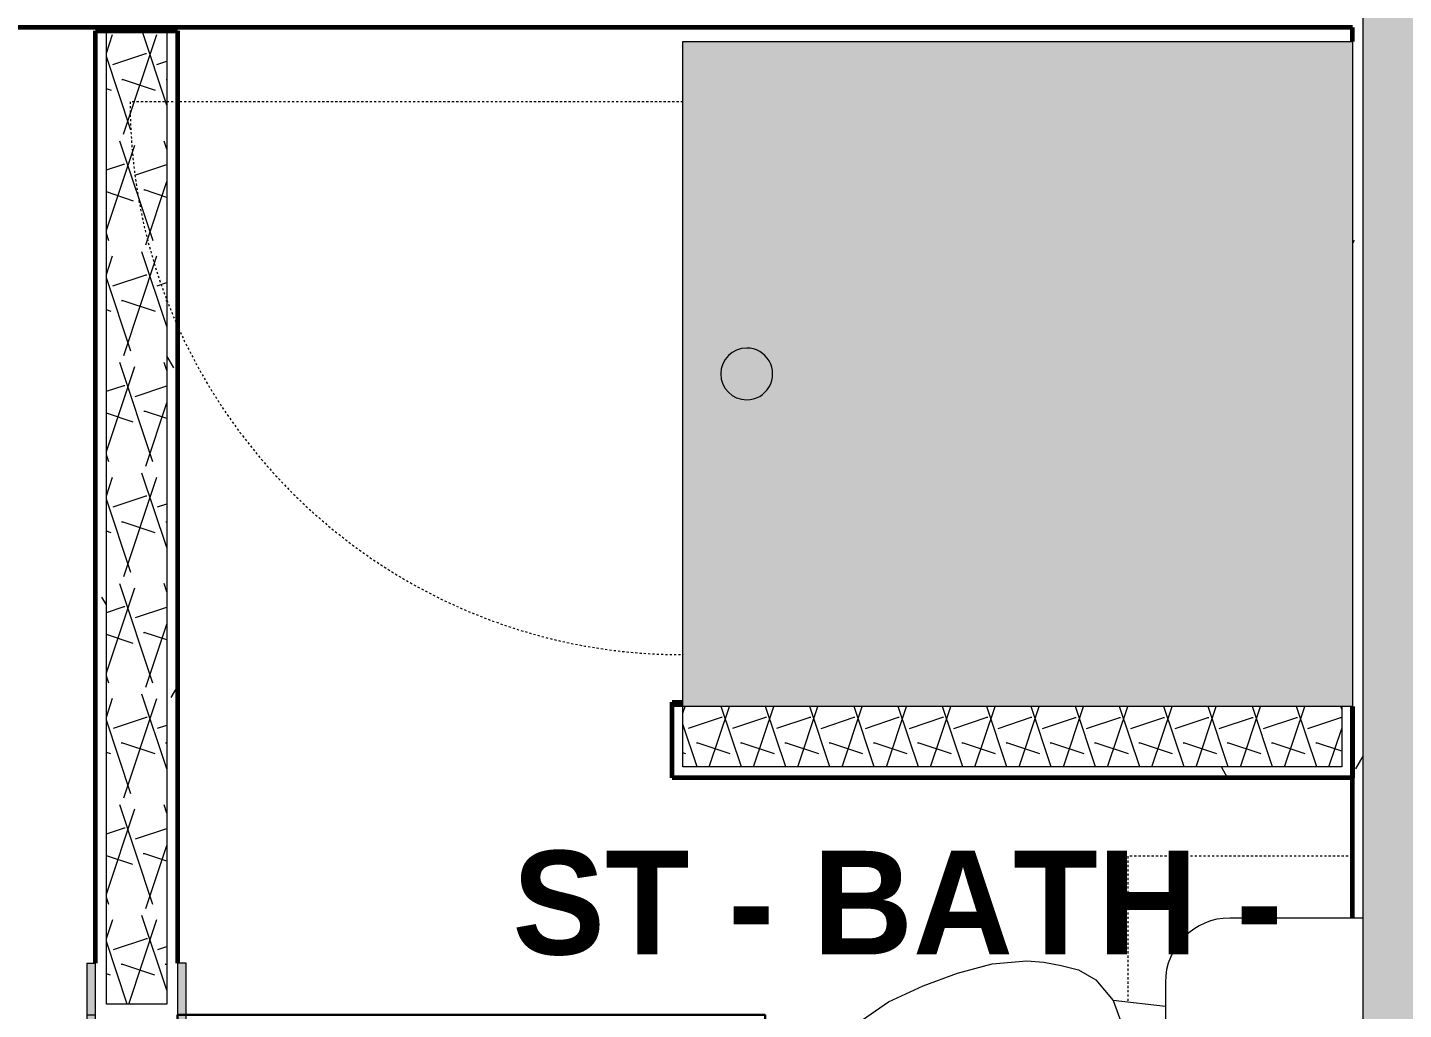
# Model space of a CAD drawing. Header units: inches. Extents: x -4110 to -1807, y 9775 to 11251.
# Drawn here: x -3564 to -3484.3, y 10489.1 to 10545.9 of the extents above; entities that cross this region are included whole.
import ezdxf

# ---------------------------------------------------------------- set-up
doc = ezdxf.new("R2010")
doc.units = ezdxf.units.IN
doc.header["$MEASUREMENT"] = 0
doc.linetypes.add('Dash', pattern=[0.25, 0.125, -0.125])
for name, color, linetype, lineweight in [('0-1', 7, 'Continuous', 5), ('0-2', 7, 'Continuous', 9), ('A-AREA-IDEN', 2, 'Continuous', 9), ('A-DOOR-3', 7, 'Continuous', 9), ('A-DOOR-4', 50, 'Continuous', 30), ('A-DOOR-FRAM-1', 31, 'Continuous', 18), ('A-DOOR-FRAM-2', 7, 'Continuous', 9), ('A-WALL', 113, 'Continuous', 18), ('A-WALL-4', 252, 'Continuous', 18), ('A-WALL-5', 250, 'Continuous', 60), ('A-WALL-6', 10, 'Continuous', 18), ('A-WALL-PATT-1', 7, 'Continuous', 9), ('A-WALL-PATT-2', 253, 'Continuous', 9), ('A-WALL-PATT-4', 111, 'Continuous', 9), ('I-WALL-5', 2, 'Continuous', 60), ('P-SANR-FIXT-2', 7, 'Continuous', 9), ('P-SANR-FIXT-3', 90, 'Continuous', 9), ('P-SANR-FIXT-4', 253, 'Continuous', 9), ('P-SANR-FIXT-HDLN-1', 7, 'Dash', 9), ('Q-CASE-5', 7, 'Dash', 9)]:
    doc.layers.add(name, color=color, linetype=linetype, lineweight=lineweight)
doc.styles.add('Century Gothic_B', font='GOTHICB.TTF', dxfattribs={"height": 6})
pattern_1 = [(0, (0, 0), (20.48, 5.12), [0.845, -14.515, 0.845, -14.515, -81.92]), (0, (0, 0), (20.48, 5.12), [-30.72, 0.845, -29.875, 0.845, -14.515, -35.84]), (0, (0, 0), (20.48, 5.12), [-76.8, 0.845, -9.395, 0.845, -24.755]), (120, (7.68, 2.56), (-14.67405, 15.1762003), [0.845, -14.515, 0.845, -14.515, -81.92]), (120, (7.68, 2.56), (-14.67405, 15.1762003), [-30.72, 0.845, -29.875, 0.845, -14.515, -35.84]), (120, (7.68, 2.56), (-14.67405, 15.1762003), [-76.8, 0.845, -9.395, 0.845, -24.755]), (240, (10.24, 12.8), (-5.80595, -20.2962003), [0.845, -14.515, 0.845, -14.515, -81.92]), (240, (10.24, 12.8), (-5.80595, -20.2962003), [-30.72, 0.845, -29.875, 0.845, -14.515, -35.84]), (240, (10.24, 12.8), (-5.80595, -20.2962003), [-76.8, 0.845, -9.395, 0.845, -24.755])]
pattern_2 = [(161.57, (0.32, 0.32), (-2.560496185, -0.000537386), [0, -18.214, 2.022, 0]), (18.43, (-0.32, 0.32), (-2.560496185, 0.000537386), [0, -18.214, 2.022, 0]), (108.43, (0.32, 0.32), (1.27922091, -6.400876726), [6.07, -14.166]), (71.57, (-0.32, 0.32), (1.27922091, 6.400876726), [6.07, -14.166])]

# ---------------------------------------------------------------- blocks, each defined once
blk = doc.blocks.new('SWING - SINGLE - FLUSH - SWING - FLUSH - 2-10 x 6-8 - PRIVACY-3983846-ENLARGED RCP - 1ST FLOOR PLAN - WEST')
at = {"layer": 'A-DOOR-FRAM-1'}
for points in [[(-20, 2.375), (-17, 2.375), (-17, 2.875), (-20, 2.875)], [(-17, 2.375), (17, 2.375), (17, 2.875), (-17, 2.875)], [(17, 2.375), (20, 2.375), (20, 2.875), (17, 2.875)], [(-20, -2.875), (-17, -2.875), (-17, -2.375), (-20, -2.375)], [(-17, -2.375), (-17, -2.875), (17, -2.875), (17, -2.375), (-16.456, -2.375)], [(17, -2.875), (20, -2.875), (20, -2.375), (17, -2.375)]]:
    blk.add_hatch(color=256, dxfattribs=at).paths.add_polyline_path(points, flags=0)
at = {"layer": 'A-DOOR-3'}
blk.add_arc((17, -2.375), 34.067, 180, 266.63431, dxfattribs=at)
at = {"layer": 'A-DOOR-4'}
for p, q in [((15, -2.375), (15, -36.383)), ((17, -2.375), (15, -2.375)), ((17, -2.375), (17, -36.383)), ((17, -36.383), (15, -36.383))]:
    blk.add_line(p, q, dxfattribs=at)
at = {"layer": 'A-DOOR-FRAM-2'}
for p, q in [((-17, 2.875), (-20, 2.875)), ((-20, 2.875), (-20, 2.375)), ((17, 2.875), (-17, 2.875)), ((-17, 2.875), (-17, 2.375)), ((20, 2.875), (17, 2.875)), ((17, 2.875), (17, 2.375)), ((20, 2.875), (20, 2.375)), ((-20, 2.375), (-17, 2.375)), ((-17, 2.375), (17, 2.375)), ((17, 2.375), (20, 2.375)), ((-17, -2.375), (-20, -2.375)), ((-20, -2.875), (-20, -2.375)), ((17, -2.375), (-17, -2.375)), ((-17, -2.875), (-17, -2.375)), ((20, -2.375), (17, -2.375)), ((17, -2.875), (17, -2.375)), ((20, -2.875), (20, -2.375)), ((-20, -2.875), (-17, -2.875)), ((-17, -2.875), (17, -2.875)), ((17, -2.875), (20, -2.875))]:
    blk.add_line(p, q, dxfattribs=at)
blk = doc.blocks.new('Toilet-Domestic-3D - Toilet-Domestic-3D-3234795-ENLARGED RCP - 1ST FLOOR PLAN - WEST')
at = {"layer": 'P-SANR-FIXT-2'}
for p, q in [((-1.874, 11.5), (-0.5, 12)), ((-0.5, 12), (0.5, 12)), ((0.5, 12), (1.874, 11.5)), ((-2.74, 11), (-1.874, 11.5)), ((1.874, 11.5), (2.74, 11)), ((-3.74, 10), (-2.74, 11)), ((2.74, 11), (3.74, 10)), ((-5.127, 8), (-3.74, 10)), ((3.74, 10), (5.127, 8)), ((-6.06, 6), (-5.127, 8)), ((5.127, 8), (6.06, 6)), ((-6.788, 4), (-6.06, 6)), ((6.06, 6), (6.788, 4)), ((-7.326, 1.992), (-6.788, 4)), ((6.788, 4), (7.326, 1.992)), ((-7.5, 0), (-7.326, 1.992)), ((7.326, 1.992), (7.5, 0)), ((-7.413, -0.996), (-7.5, 0)), ((7.5, 0), (7.413, -0.996)), ((-7.236, -2), (-7.413, -0.996)), ((7.413, -0.996), (7.236, -2)), ((-6.968, -3), (-7.236, -2)), ((7.236, -2), (6.968, -3)), ((-6.401, -4), (-6.968, -3)), ((6.968, -3), (6.401, -4)), ((-5.209, -5), (-6.401, -4)), ((6.401, -4), (5.209, -5)), ((-3.836, -5.5), (-5.209, -5)), ((-4.862, -8.024), (-5.209, -5)), ((-1, -6), (-3.836, -5.5)), ((3.836, -5.5), (1, -6)), ((5.209, -5), (3.836, -5.5)), ((4.862, -8.024), (5.209, -5)), ((1, -6), (-1, -6)), ((6.25, -8.024), (-6.25, -8.024)), ((-9.976, -11.75), (-9.976, -19.476)), ((9.976, -19.476), (9.976, -11.75)), ((-9.976, -19.476), (9.976, -19.476))]:
    blk.add_line(p, q, dxfattribs=at)
for centre, start, end in [((-6.25, -11.75), 90, 180), ((6.25, -11.75), 0, 90)]:
    blk.add_arc(centre, 3.726, start, end, dxfattribs=at)
blk = doc.blocks.new('300 Series Wall Hung Cabinet_326 - 30_-2909952-ENLARGED RCP - 1ST FLOOR PLAN - WEST')
at = {"layer": 'Q-CASE-5'}
for p, q in [((-15, -0.188), (-15, -13.188)), ((15, -13.188), (15, -0.188)), ((-15, -13.188), (-6.561, -13.188)), ((3.662, -13.188), (15, -13.188))]:
    blk.add_line(p, q, dxfattribs=at)
blk = doc.blocks.new('The Shower - The Shower-4051523-ENLARGED RCP - 1ST FLOOR PLAN - WEST')
at = {"layer": 'P-SANR-FIXT-3'}
h = blk.add_hatch(color=256, dxfattribs=at)
h.paths.add_polyline_path([(38.5, 39.25), (0, 39.25), (0, 0.5), (38.5, 0.5), (38.5, 31.361)], flags=0)
h.paths.add_polyline_path([(20.75, 35.562), (20.699, 35.174), (20.549, 34.812), (20.311, 34.502), (20, 34.263), (19.638, 34.114), (19.25, 34.062), (18.862, 34.114), (18.5, 34.263), (18.189, 34.502), (17.951, 34.812), (17.801, 35.174), (17.754, 35.595), (17.801, 35.951), (17.951, 36.312), (18.189, 36.623), (18.5, 36.862), (18.862, 37.011), (19.25, 37.062), (19.638, 37.011), (20.04, 36.831), (20.311, 36.623), (20.549, 36.312), (20.699, 35.951), (20.746, 35.595)], flags=0)
at = {"layer": 'P-SANR-FIXT-4'}
blk.add_hatch(color=256, dxfattribs=at).paths.add_polyline_path([(20.75, 35.562), (20.699, 35.951), (20.549, 36.312), (20.311, 36.623), (20, 36.862), (19.638, 37.011), (19.25, 37.062), (18.862, 37.011), (18.5, 36.862), (18.189, 36.623), (17.951, 36.312), (17.801, 35.951), (17.754, 35.53), (17.801, 35.174), (17.951, 34.812), (18.189, 34.502), (18.5, 34.263), (18.862, 34.114), (19.25, 34.062), (19.638, 34.114), (20, 34.263), (20.311, 34.502), (20.549, 34.812), (20.699, 35.174), (20.748, 35.545)], flags=0)
at = {"layer": 'P-SANR-FIXT-2'}
for p, q in [((0, 0.5), (0, 39.25)), ((0, 39.25), (38.5, 39.25)), ((38.5, 39.25), (38.5, 0.5)), ((38.5, 0.5), (0, 0.5))]:
    blk.add_line(p, q, dxfattribs=at)
for start, end in [(0, 180), (180, 360)]:
    blk.add_arc((19.25, 35.562), 1.5, start, end, dxfattribs=at)
at = {"layer": 'P-SANR-FIXT-HDLN-1'}
blk.add_line((35, 39.25), (35, 71.25), dxfattribs=at)
blk.add_arc((35, 39.25), 32, 90, 180, dxfattribs=at)
blk = doc.blocks.new('CTR - 1st Phase - Unit Layouts_rvt-1-ENLARGED RCP - 1ST FLOOR PLAN - WEST')
at = {"layer": 'A-WALL-4'}
blk.add_hatch(color=256, dxfattribs=at).paths.add_polyline_path([(-3526.044, 10506.639), (-3526.044, 10506.889), (-3526.669, 10506.889), (-3526.669, 10506.639)], flags=0)
at = {"layer": 'A-WALL-PATT-1'}
h = blk.add_hatch(dxfattribs=at)
h.set_pattern_fill('FP_1', color=256, style=0, pattern_type=2)
h.set_pattern_definition(pattern_1)
h.paths.add_polyline_path([(-3559.419, 10418.164), (-3559.419, 10454.164), (-3557.669, 10454.164), (-3557.669, 10454.789), (-3560.044, 10454.789), (-3560.044, 10418.164)], flags=0)
h.paths.add_polyline_path([(-3559.412, 10488.789), (-3557.669, 10488.789), (-3557.669, 10489.414), (-3559.419, 10489.414), (-3559.419, 10545.752), (-3560.044, 10545.752), (-3560.044, 10488.789), (-3559.419, 10488.789)], flags=0)
h = blk.add_hatch(dxfattribs=at)
h.set_pattern_fill('FP_1', color=256, style=0, pattern_type=2)
h.set_pattern_definition(pattern_1)
h.paths.add_polyline_path([(-3555.294, 10418.164), (-3555.294, 10454.789), (-3557.669, 10454.789), (-3557.669, 10454.164), (-3555.919, 10454.164), (-3555.919, 10418.164), (-3555.579, 10418.164)], flags=0)
h.paths.add_polyline_path([(-3555.919, 10488.789), (-3555.294, 10488.789), (-3555.294, 10545.752), (-3555.919, 10545.752), (-3555.919, 10489.414), (-3557.669, 10489.414), (-3557.669, 10488.789)], flags=0)
h = blk.add_hatch(dxfattribs=at)
h.set_pattern_fill('FP_1', color=256, style=0, pattern_type=2)
h.set_pattern_definition(pattern_1)
h.paths.add_polyline_path([(-3487.919, 10502.514), (-3487.299, 10502.518), (-3487.299, 10506.639), (-3487.919, 10506.639), (-3487.919, 10503.139), (-3526.044, 10503.139), (-3526.044, 10506.639), (-3526.669, 10506.639), (-3526.669, 10502.514), (-3488.037, 10502.514)], flags=0)
at = {"layer": 'A-WALL-PATT-2'}
h = blk.add_hatch(dxfattribs=at)
h.set_pattern_fill('FP_2', color=256, style=0, pattern_type=2)
h.set_pattern_definition(pattern_2)
h.paths.add_polyline_path([(-3557.669, 10417.539), (-3555.919, 10417.539), (-3555.919, 10454.164), (-3559.419, 10454.164), (-3559.419, 10417.539)], flags=0)
h.paths.add_polyline_path([(-3559.419, 10489.414), (-3555.919, 10489.414), (-3555.919, 10545.752), (-3559.419, 10545.752), (-3559.419, 10496.4)], flags=0)
h = blk.add_hatch(dxfattribs=at)
h.set_pattern_fill('FP_2', color=256, style=0, pattern_type=2)
h.set_pattern_definition(pattern_2)
h.paths.add_polyline_path([(-3488.084, 10503.139), (-3487.919, 10503.139), (-3487.919, 10506.639), (-3526.044, 10506.639), (-3526.044, 10503.139), (-3488.219, 10503.139)], flags=0)
at = {"layer": 'A-WALL-5'}
for p, q in [((-3560.044, 10491.789), (-3560.044, 10545.752)), ((-3560.044, 10545.752), (-3555.294, 10545.752)), ((-3555.294, 10545.752), (-3555.294, 10491.789)), ((-3526.669, 10506.889), (-3526.044, 10506.889)), ((-3526.669, 10506.639), (-3526.669, 10506.889)), ((-3526.669, 10503.139), (-3526.669, 10506.639)), ((-3487.294, 10506.639), (-3487.294, 10503.139)), ((-3526.669, 10502.514), (-3526.669, 10503.139)), ((-3487.294, 10503.139), (-3487.294, 10502.514)), ((-3487.294, 10502.514), (-3526.669, 10502.514))]:
    blk.add_line(p, q, dxfattribs=at)
at = {"layer": 'A-WALL-6'}
for p, q in [((-3559.419, 10489.414), (-3559.419, 10545.752)), ((-3555.919, 10545.752), (-3555.919, 10489.414)), ((-3526.044, 10506.639), (-3526.669, 10506.639)), ((-3526.044, 10506.639), (-3526.669, 10506.639)), ((-3526.044, 10503.139), (-3526.044, 10506.639)), ((-3487.919, 10506.639), (-3487.919, 10503.139)), ((-3487.919, 10503.139), (-3526.044, 10503.139)), ((-3557.669, 10489.414), (-3559.419, 10489.414)), ((-3555.919, 10489.414), (-3557.669, 10489.414))]:
    blk.add_line(p, q, dxfattribs=at)
at = {"layer": '0-2'}
for name, p, rotation in [('The Shower - The Shower-4051523-ENLARGED RCP - 1ST FLOOR PLAN - WEST', (-3486.794, 10506.639), 90.00000000002), ('300 Series Wall Hung Cabinet_326 - 30_-2909952-ENLARGED RCP - 1ST FLOOR PLAN - WEST', (-3487.111, 10482.97), 269.9999999999352), ('Toilet-Domestic-3D - Toilet-Domestic-3D-3234795-ENLARGED RCP - 1ST FLOOR PLAN - WEST', (-3506.15, 10484.42), 89.99999999965186), ('SWING - SINGLE - FLUSH - SWING - FLUSH - 2-10 x 6-8 - PRIVACY-3983846-ENLARGED RCP - 1ST FLOOR PLAN - WEST', (-3557.669, 10471.789), 90.00000000000375)]:
    blk.add_blockref(name, p, dxfattribs=dict(at, rotation=rotation))

msp = doc.modelspace()

# ---------------------------------------------------------------- hatches: boundary and pattern name
at = {"layer": 'A-WALL-PATT-4'}
h = msp.add_hatch(dxfattribs=at)
h.set_pattern_fill('FP_2', color=256, style=0, pattern_type=2)
h.set_pattern_definition(pattern_2)
h.paths.add_polyline_path([(-3481.174, 10417.539), (-3481.174, 10644.902), (-3486.674, 10644.902), (-3486.674, 10417.539), (-3481.713, 10417.539)], flags=0)
h = msp.add_hatch(dxfattribs=at)
h.set_pattern_fill('FP_1', color=256, style=0, pattern_type=2)
h.set_pattern_definition(pattern_1)
h.paths.add_polyline_path([(-3487.299, 10418.164), (-3486.674, 10418.164), (-3486.674, 10474.444), (-3487.299, 10474.444), (-3487.299, 10418.326)], flags=0)
h.paths.add_polyline_path([(-3487.047, 10494.396), (-3486.674, 10494.396), (-3486.674, 10546.564), (-3487.299, 10546.564), (-3487.299, 10494.396)], flags=0)
h.paths.add_polyline_path([(-3486.674, 10553.189), (-3486.674, 10644.277), (-3487.299, 10644.277), (-3487.299, 10553.189)], flags=0)

# ---------------------------------------------------------------- linework, layer by layer
at = {"layer": 'A-WALL'}
msp.add_line((-3486.674, 10494.396), (-3486.674, 10547.689), dxfattribs=at)
at = {"layer": 'I-WALL-5'}
for p, q in [((-3487.299, 10545.939), (-3765.724, 10545.939)), ((-3487.299, 10545.136), (-3487.299, 10545.939)), ((-3487.299, 10494.396), (-3487.299, 10506.641))]:
    msp.add_line(p, q, dxfattribs=at)

# ---------------------------------------------------------------- block references
at = {"layer": '0-1'}
msp.add_blockref('CTR - 1st Phase - Unit Layouts_rvt-1-ENLARGED RCP - 1ST FLOOR PLAN - WEST', (0, 0), dxfattribs=at)

# ---------------------------------------------------------------- texts
at = {"layer": 'A-AREA-IDEN', "insert": (-3535.912, 10498.285), "char_height": 6, "width": 51.712, "attachment_point": 1, "style": 'Century Gothic_B'}
msp.add_mtext('ST - BATH -', dxfattribs=at)

doc.saveas('drawing.dxf')
